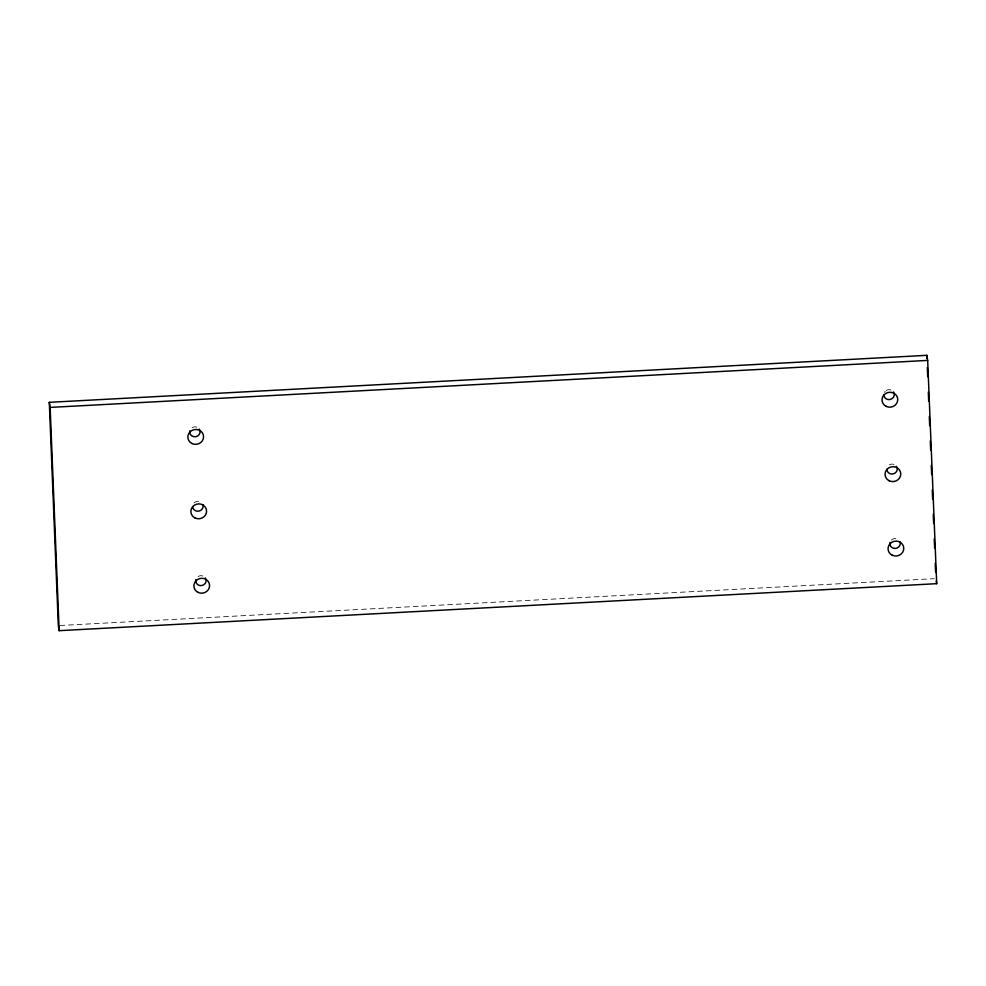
<?xml version="1.0" encoding="UTF-8"?>
<svg xmlns="http://www.w3.org/2000/svg" width="986" height="986" viewBox="0 0 986 986"><rect width="100%" height="100%" fill="white"/><g stroke="black" fill="none" stroke-linecap="round" stroke-linejoin="round"><path stroke-width="0.74" stroke-dasharray="4.93 3.7" d="M59.863 625.506L934.321 578.671M198.1 576.502A5.25 4.967 -9.4 0 1 204.447 576.958M194.032 502.934A5.25 4.967 -9.4 0 1 200.331 501.8M192.085 427.665A5.25 4.967 -9.4 0 1 197.323 427.382M891.221 540.168A5.25 4.967 -9.4 0 1 898.628 539.773M889.261 464.911A5.25 4.967 -9.4 0 1 894.499 464.628M884.417 392.403A5.25 4.967 -9.4 0 1 885.206 391.331M886.254 390.481A5.25 4.967 -9.4 0 1 892.613 390.937"/><path stroke-width="1.48" d="M49.3 402.325L926.84 355.33L927.678 360.408L936.7 583.675L59.16 630.67L58.322 625.592L49.3 402.325L50.138 407.415L59.16 630.67M50.138 407.415L927.678 360.408M936.281 581.136L936.7 583.675M926.84 355.33L926.963 358.386M927.333 367.556L927.703 376.738M928.319 392.034L928.689 401.203M929.305 416.499L929.675 425.669M930.303 440.964L930.673 450.134M931.289 465.429L931.659 474.599M932.275 489.894L932.645 499.076M933.261 514.359L933.631 523.541M934.247 538.824L934.617 548.006M935.246 563.302L935.615 572.472M205.322 577.932A5.25 4.967 -9.4 0 1 201.773 585.548A5.25 4.967 -9.4 0 1 195.783 579.645M202.894 504.684A5.25 4.967 -9.4 0 1 198.765 511.118A5.25 4.967 -9.4 0 1 192.64 506.521M199.308 429.095A5.25 4.967 -9.4 0 1 195.758 436.699A5.25 4.967 -9.4 0 1 189.768 430.808M900.07 541.93A5.25 4.967 -9.4 0 1 895.263 548.438A5.25 4.967 -9.4 0 1 889.951 542.473M896.496 466.341A5.25 4.967 -9.4 0 1 893.599 473.785A5.25 4.967 -9.4 0 1 886.821 469.348M893.489 391.923A5.25 4.967 -9.4 0 1 890.605 399.367A5.25 4.967 -9.4 0 1 883.813 394.918M886.217 406.38A7.876 7.444 -9.4 0 0 897.753 399.305A7.876 7.444 -9.4 0 0 885.699 393.488A7.876 7.444 -9.4 0 0 886.217 406.38M889.224 480.798A7.876 7.444 -9.4 0 0 900.76 473.724A7.876 7.444 -9.4 0 0 888.706 467.919A7.876 7.444 -9.4 0 0 889.224 480.798M892.231 555.217A7.876 7.444 -9.4 0 0 903.768 548.142A7.876 7.444 -9.4 0 0 891.714 542.337A7.876 7.444 -9.4 0 0 892.231 555.217M198.063 592.401A7.876 7.444 -9.4 0 0 209.587 585.327A7.876 7.444 -9.4 0 0 197.545 579.509A7.876 7.444 -9.4 0 0 198.063 592.401M195.055 517.983A7.876 7.444 -9.4 0 0 206.579 510.908A7.876 7.444 -9.4 0 0 194.538 505.091A7.876 7.444 -9.4 0 0 195.055 517.983M192.048 443.564A7.876 7.444 -9.4 0 0 203.572 436.49A7.876 7.444 -9.4 0 0 191.53 430.672A7.876 7.444 -9.4 0 0 192.048 443.564"/></g></svg>
